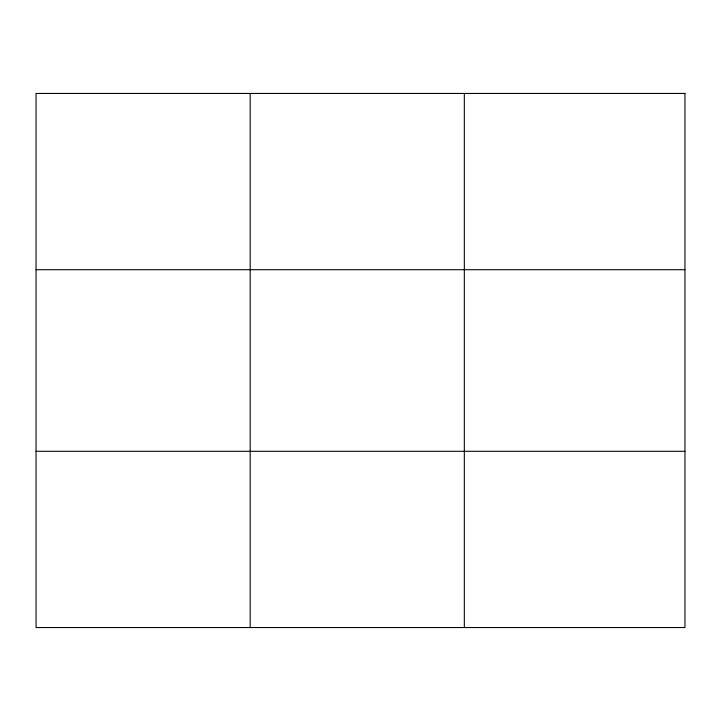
<?xml version="1.0" encoding="UTF-8"?>
<svg xmlns="http://www.w3.org/2000/svg" width="721" height="721" viewBox="0 0 721 721"><rect width="100%" height="100%" fill="white"/><g stroke="black" fill="none" stroke-linecap="round" stroke-linejoin="round"><path stroke-width="1.08" d="M250.187 627.54L250.187 93.46M464.324 627.54L464.324 93.46M36.05 269.708L684.95 269.708M36.05 451.292L684.95 451.292M684.95 93.46L684.95 627.54L36.05 627.54L36.05 93.46L684.95 93.46"/></g></svg>
